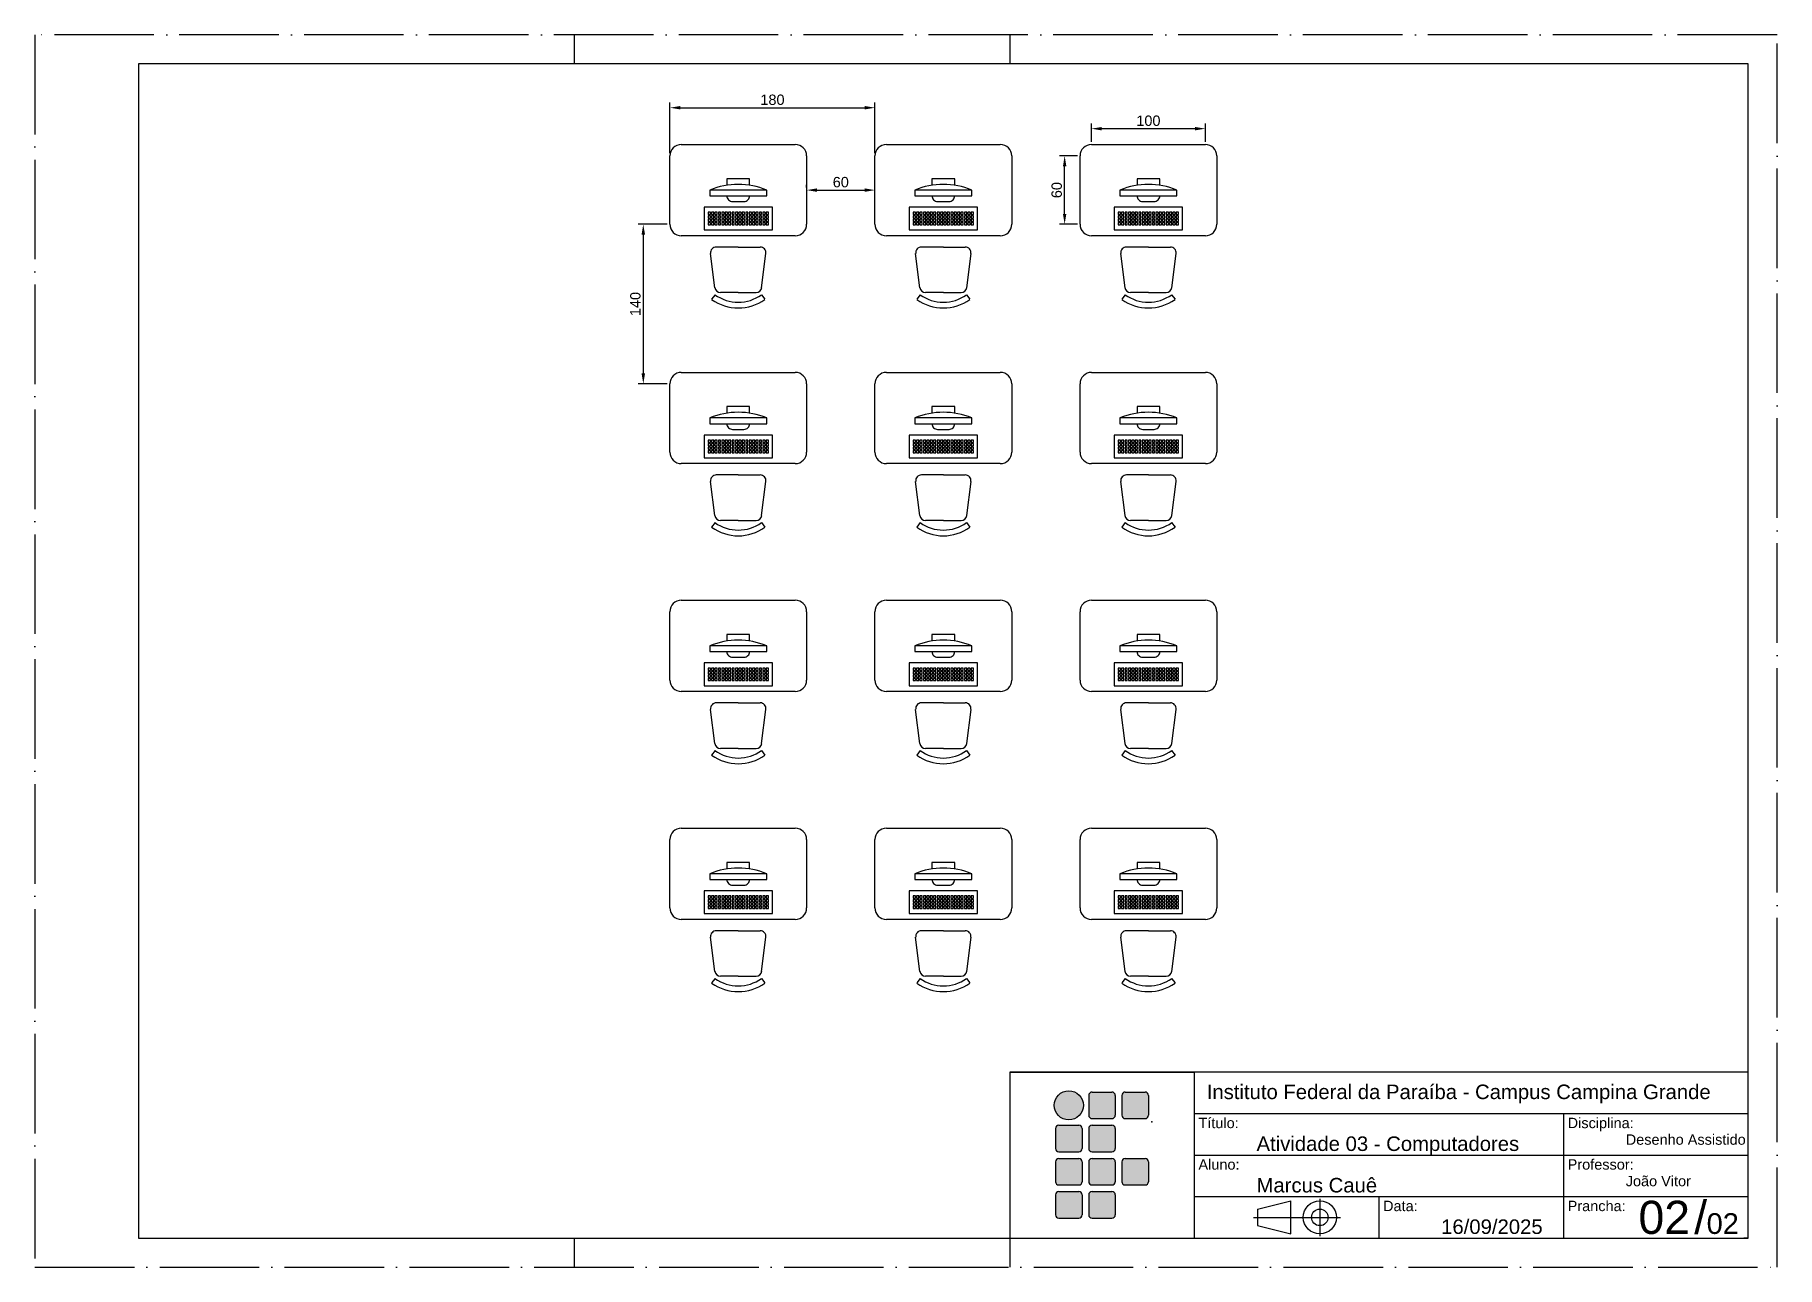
# Paper-space layout 'Layout2' of a CAD drawing. Header units: millimetres. Extents: x 0 to 420, y 0 to 297.
# The model-space entities are those that its viewports show. They can reach past a viewport. Long polylines and large blocks are cut down to what shows.
import ezdxf
from ezdxf.enums import TextEntityAlignment as Align

# ---------------------------------------------------------------- set-up
doc = ezdxf.new("R2010")
doc.units = ezdxf.units.MM
doc.linetypes.add('ACAD_ISO04W100', pattern=[30, 24, -3, 0, -3])
for name, color, linetype in [('01_Bordas', 10, 'Continuous'), ('02_Legenda', 7, 'Continuous'), ('Cotas', 5, 'Continuous'), ('Vports', 84, 'Continuous')]:
    doc.layers.add(name, color=color, linetype=linetype)
doc.layers.add('01_Limite_Folha', color=1, linetype='ACAD_ISO04W100', plot=False)
doc.layers.get('Vports').off()
doc.styles.get("Standard").update_dxf_attribs({"font": 'arial.ttf'})
doc.dimstyles.new('ISO-25', dxfattribs={"dimtxt": 2.5, "dimasz": 2.5, "dimexe": 1.25, "dimexo": 0.625, "dimtad": 1, "dimtxsty": 'Standard', "dimcen": 2.5, "dimadec": 0, "dimazin": 0, "dimtfac": 1, "dimtmove": 0, "dimatfit": 3, "dimfxl": 1, "dimarcsym": 0})

# ---------------------------------------------------------------- blocks, each defined once
blk = doc.blocks.new('Formato_A3')
at = {"layer": '01_Bordas'}
for p, q in [((130, 297), (130, 290)), ((235, 297), (235, 290)), ((130, 7), (130, 0)), ((235, 7), (235, 0))]:
    blk.add_line(p, q, dxfattribs=at)
blk.add_lwpolyline([(25, 7), (413, 7), (413, 290), (25, 290)], close=True, dxfattribs=at)
at = {"layer": '01_Limite_Folha'}
blk.add_lwpolyline([(0, 0), (420, 0), (420, 297), (0, 297)], close=True, dxfattribs=at)
blk = doc.blocks.new('legenda_ifpb (1)')
at = {"layer": '02_Legenda', "true_color": 0x991b1e}
h = blk.add_hatch(color=244, dxfattribs=at)
h.dxf.hatch_style = 1
h.paths.add_polyline_path([(-167.27, 32, 1), (-160.23, 32, 1)])
at = {"layer": '02_Legenda', "true_color": 0x136734}
h = blk.add_hatch(color=116, dxfattribs=at)
h.dxf.hatch_style = 1
h.paths.add_polyline_path([(-152.55, 34.4, 0.414214), (-153.35, 35.2), (-158.15, 35.2, 0.414214), (-158.95, 34.4), (-158.95, 29.6, 0.414214), (-158.15, 28.8), (-153.35, 28.8, 0.414214), (-152.55, 29.6)])
h.paths.add_polyline_path([(-144.55, 34.4, 0.414214), (-145.35, 35.2), (-150.15, 35.2, 0.414214), (-150.95, 34.4), (-150.95, 29.6, 0.414214), (-150.15, 28.8), (-145.35, 28.8, 0.414214), (-144.55, 29.6)])
h.paths.add_polyline_path([(-152.55, 26.4, 0.414214), (-153.35, 27.2), (-158.15, 27.2, 0.414214), (-158.95, 26.4), (-158.95, 21.6, 0.414214), (-158.15, 20.8), (-153.35, 20.8, 0.414214), (-152.55, 21.6)])
h.paths.add_polyline_path([(-160.55, 26.4, 0.414214), (-161.35, 27.2), (-166.15, 27.2, 0.414214), (-166.95, 26.4), (-166.95, 21.6, 0.414214), (-166.15, 20.8), (-161.35, 20.8, 0.414214), (-160.55, 21.6)])
h.paths.add_polyline_path([(-160.55, 18.4, 0.414214), (-161.35, 19.2), (-166.15, 19.2, 0.414214), (-166.95, 18.4), (-166.95, 13.6, 0.414214), (-166.15, 12.8), (-161.35, 12.8, 0.414214), (-160.55, 13.6)])
h.paths.add_polyline_path([(-152.55, 18.4, 0.414214), (-153.35, 19.2), (-158.15, 19.2, 0.414214), (-158.95, 18.4), (-158.95, 13.6, 0.414214), (-158.15, 12.8), (-153.35, 12.8, 0.414214), (-152.55, 13.6)])
h.paths.add_polyline_path([(-144.55, 18.4, 0.414214), (-145.35, 19.2), (-150.15, 19.2, 0.414214), (-150.95, 18.4), (-150.95, 13.6, 0.414214), (-150.15, 12.8), (-145.35, 12.8, 0.414214), (-144.55, 13.6)])
h.paths.add_polyline_path([(-152.55, 10.4, 0.414214), (-153.35, 11.2), (-158.15, 11.2, 0.414214), (-158.95, 10.4), (-158.95, 5.6, 0.414214), (-158.15, 4.8), (-153.35, 4.8, 0.414214), (-152.55, 5.6)])
h.paths.add_polyline_path([(-160.55, 10.4, 0.414214), (-161.35, 11.2), (-166.15, 11.2, 0.414214), (-166.95, 10.4), (-166.95, 5.6, 0.414214), (-166.15, 4.8), (-161.35, 4.8, 0.414214), (-160.55, 5.6)])
at = {"layer": '02_Legenda'}
for p, q in [((0, 40), (-178, 40)), ((-178, 40), (-178, 0)), ((-178, 40), (-133.5, 40)), ((-133.5, 40), (-133.5, 0)), ((0, 0), (0, 40)), ((-158.95, 34.4), (-158.95, 29.6)), ((-158.15, 35.2), (-153.35, 35.2)), ((-152.55, 34.4), (-152.55, 29.6)), ((-150.95, 34.4), (-150.95, 29.6)), ((-150.15, 35.2), (-145.35, 35.2)), ((-144.55, 34.4), (-144.55, 29.6)), ((-133.5, 30), (0, 30)), ((-44.5, 30), (-44.5, 0)), ((-166.95, 26.4), (-166.95, 21.6)), ((-166.15, 27.2), (-161.35, 27.2)), ((-160.55, 26.4), (-160.55, 21.6)), ((-158.95, 26.4), (-158.95, 21.6)), ((-158.15, 28.8), (-153.35, 28.8)), ((-158.15, 27.2), (-153.35, 27.2)), ((-152.55, 26.4), (-152.55, 21.6)), ((-150.15, 28.8), (-145.35, 28.8)), ((-166.95, 18.4), (-166.95, 13.6)), ((-166.15, 20.8), (-161.35, 20.8)), ((-166.15, 19.2), (-161.35, 19.2)), ((-160.55, 18.4), (-160.55, 13.6)), ((-158.95, 18.4), (-158.95, 13.6)), ((-158.15, 20.8), (-153.35, 20.8)), ((-158.15, 19.2), (-153.35, 19.2)), ((-152.55, 18.4), (-152.55, 13.6)), ((-150.95, 18.4), (-150.95, 13.6)), ((-150.15, 19.2), (-145.35, 19.2)), ((-144.55, 18.4), (-144.55, 13.6)), ((-133.5, 20), (0, 20)), ((-166.15, 12.8), (-161.35, 12.8)), ((-158.15, 12.8), (-153.35, 12.8)), ((-150.15, 12.8), (-145.35, 12.8)), ((-166.95, 10.4), (-166.95, 5.6)), ((-166.15, 11.2), (-161.35, 11.2)), ((-160.55, 10.4), (-160.55, 5.6)), ((-158.95, 10.4), (-158.95, 5.6)), ((-158.15, 11.2), (-153.35, 11.2)), ((-152.55, 10.4), (-152.55, 5.6)), ((-133.5, 10), (0, 10)), ((-118.25, 7), (-110.25, 9)), ((-110.25, 1), (-110.25, 9)), ((-103.25, 9.5), (-103.25, 0.5)), ((-89, 10), (-89, 0)), ((-166.15, 4.8), (-161.35, 4.8)), ((-158.15, 4.8), (-153.35, 4.8)), ((-118.25, 7), (-118.25, 3)), ((-178, 0), (0, 0)), ((-118.25, 3), (-110.25, 1)), ((0, 0), (-1, 0))]:
    blk.add_line(p, q, dxfattribs=at)
at = {"layer": '02_Legenda', "linetype": 'ACAD_ISO04W100'}
blk.add_line((-119.25, 5), (-98.25, 5), dxfattribs=at)
at = {"layer": '02_Legenda'}
for centre, radius in [((-163.75, 32), 3.52), ((-103.25, 5), 4), ((-103.25, 5), 2)]:
    blk.add_circle(centre, radius, dxfattribs=at)
for centre, start, end in [((-158.15, 34.4), 90, 180), ((-153.35, 34.4), 0, 90), ((-150.15, 34.4), 90, 180), ((-145.35, 34.4), 0, 90), ((-158.15, 29.6), 180, 270), ((-153.35, 29.6), 270, 0), ((-150.15, 29.6), 180, 270), ((-145.35, 29.6), 270, 0), ((-166.15, 26.4), 90, 180), ((-161.35, 26.4), 0, 90), ((-158.15, 26.4), 90, 180), ((-153.35, 26.4), 0, 90), ((-166.15, 21.6), 180, 270), ((-161.35, 21.6), 270, 0), ((-158.15, 21.6), 180, 270), ((-153.35, 21.6), 270, 0), ((-166.15, 18.4), 90, 180), ((-161.35, 18.4), 0, 90), ((-158.15, 18.4), 90, 180), ((-153.35, 18.4), 0, 90), ((-150.15, 18.4), 90, 180), ((-145.35, 18.4), 0, 90), ((-166.15, 13.6), 180, 270), ((-161.35, 13.6), 270, 0), ((-158.15, 13.6), 180, 270), ((-153.35, 13.6), 270, 0), ((-150.15, 13.6), 180, 270), ((-145.35, 13.6), 270, 0), ((-166.15, 10.4), 90, 180), ((-161.35, 10.4), 0, 90), ((-158.15, 10.4), 90, 180), ((-153.35, 10.4), 0, 90), ((-166.15, 5.6), 180, 270), ((-161.35, 5.6), 270, 0), ((-158.15, 5.6), 180, 270), ((-153.35, 5.6), 270, 0)]:
    blk.add_arc(centre, 0.8, start, end, dxfattribs=at)
blk.add_point((-143.75, 28), dxfattribs=at)
blk.add_text('/', height=8, dxfattribs=at).set_placement((-13, 1))
at = {"layer": '02_Legenda', "attachment_point": 1}
for s, width, insert, char_height in [('Instituto Federal da Paraíba - Campus Campina Grande', 142.7313, (-130.5, 37), 3.5), ('Título:', 42.3317, (-132.5, 29), 2.5), ('Disciplina:', 42.3317, (-43.5, 29), 2.5), ('Desenho Assistido', 36.4824, (-29.5, 25), 2.5), ('Aluno:', 42.3317, (-132.5, 19), 2.5), ('Professor:', 42.3317, (-43.5, 19), 2.5), ('João Vitor', 36.4824, (-29.5, 15), 2.5), ('Data:', 42.3317, (-88, 9), 2.5), ('Prancha:', 42.3317, (-43.5, 9), 2.5)]:
    blk.add_mtext_dynamic_manual_height_columns(s, width=width, gutter_width=12.5, heights=[0], dxfattribs=dict(at, insert=insert, char_height=char_height))
at = {"layer": '02_Legenda'}
for tag, p, height in [('TITULO', (-118.5, 21), 3.5), ('NOME', (-118.5, 11), 3.5), ('DATA', (-74, 1), 3.5), ('TFOLHAS', (-10, 1), 5)]:
    blk.add_attdef(tag, p, '', height=height, dxfattribs=at)
blk.add_attdef('FOLHA', text='', height=8, dxfattribs=at).set_placement((-14, 1), align=Align.RIGHT)
blk = doc.blocks.new('*D17')
at = {"layer": 'Cotas', "color": 0, "lineweight": -2, "transparency": 16777216}
for p, q in [((153.09, 268.45), (153.09, 280.69)), ((155.59, 279.44), (200.02, 279.44)), ((202.52, 268.45), (202.52, 280.69))]:
    blk.add_line(p, q, dxfattribs=at)
at = {"layer": 'Cotas', "color": 0, "transparency": 16777216}
for points in [[(155.59, 279.85), (155.59, 279.02), (153.09, 279.44)], [(200.02, 279.85), (200.02, 279.02), (202.52, 279.44)]]:
    blk.add_solid(points, dxfattribs=at)
at = {"layer": 'Defpoints', "color": 0, "transparency": 16777216}
for p in [(202.52, 279.44), (153.09, 267.82), (202.52, 267.82)]:
    blk.add_point(p, dxfattribs=at)
at = {"layer": 'Cotas', "color": 0, "transparency": 16777216, "insert": (177.81, 281.34), "char_height": 2.5, "attachment_point": 5}
blk.add_mtext('180', dxfattribs=at)
blk = doc.blocks.new('*D18')
at = {"layer": 'Cotas', "color": 0, "lineweight": -2, "transparency": 16777216}
for p, q in [((152.46, 251.35), (145.42, 251.35)), ((146.67, 248.85), (146.67, 215.4)), ((152.46, 212.9), (145.42, 212.9))]:
    blk.add_line(p, q, dxfattribs=at)
at = {"layer": 'Cotas', "color": 0, "transparency": 16777216}
for points in [[(146.25, 248.85), (147.09, 248.85), (146.67, 251.35)], [(146.25, 215.4), (147.09, 215.4), (146.67, 212.9)]]:
    blk.add_solid(points, dxfattribs=at)
at = {"layer": 'Defpoints', "color": 0, "transparency": 16777216}
for p in [(153.09, 251.35), (146.67, 212.9), (153.09, 212.9)]:
    blk.add_point(p, dxfattribs=at)
at = {"layer": 'Cotas', "color": 0, "transparency": 16777216, "insert": (144.77, 232.12), "char_height": 2.5, "attachment_point": 5, "rotation": 90}
blk.add_mtext('140', dxfattribs=at)
blk = doc.blocks.new('*D19')
at = {"layer": 'Cotas', "color": 0, "lineweight": -2, "transparency": 16777216}
for p, q in [((186.04, 260.21), (186.04, 260.83)), ((202.52, 260.21), (202.52, 260.83)), ((188.54, 259.58), (200.02, 259.58))]:
    blk.add_line(p, q, dxfattribs=at)
at = {"layer": 'Cotas', "color": 0, "transparency": 16777216}
for points in [[(188.54, 260), (188.54, 259.17), (186.04, 259.58)], [(200.02, 260), (200.02, 259.17), (202.52, 259.58)]]:
    blk.add_solid(points, dxfattribs=at)
at = {"layer": 'Defpoints', "color": 0, "transparency": 16777216}
for p in [(186.04, 259.58), (202.52, 259.58), (202.52, 259.58)]:
    blk.add_point(p, dxfattribs=at)
at = {"layer": 'Cotas', "color": 0, "transparency": 16777216, "insert": (194.28, 261.49), "char_height": 2.5, "attachment_point": 5}
blk.add_mtext('60', dxfattribs=at)
blk = doc.blocks.new('*D20')
at = {"layer": 'Cotas', "color": 0, "lineweight": -2, "transparency": 16777216}
for p, q in [((251.33, 267.82), (246.99, 267.82)), ((248.24, 253.85), (248.24, 265.32)), ((251.33, 251.35), (246.99, 251.35))]:
    blk.add_line(p, q, dxfattribs=at)
at = {"layer": 'Cotas', "color": 0, "transparency": 16777216}
for points in [[(247.83, 265.32), (248.66, 265.32), (248.24, 267.82)], [(247.83, 253.85), (248.66, 253.85), (248.24, 251.35)]]:
    blk.add_solid(points, dxfattribs=at)
at = {"layer": 'Defpoints', "color": 0, "transparency": 16777216}
for p in [(248.24, 267.82), (251.96, 267.82), (251.96, 251.35)]:
    blk.add_point(p, dxfattribs=at)
at = {"layer": 'Cotas', "color": 0, "transparency": 16777216, "insert": (246.34, 259.58), "char_height": 2.5, "attachment_point": 5, "rotation": 90}
blk.add_mtext('60', dxfattribs=at)
blk = doc.blocks.new('*D21')
at = {"layer": 'Cotas', "color": 0, "lineweight": -2, "transparency": 16777216}
for p, q in [((254.7, 271.19), (254.7, 275.64)), ((257.2, 274.39), (279.66, 274.39)), ((282.16, 271.19), (282.16, 275.64))]:
    blk.add_line(p, q, dxfattribs=at)
at = {"layer": 'Cotas', "color": 0, "transparency": 16777216}
for points in [[(257.2, 274.8), (257.2, 273.97), (254.7, 274.39)], [(279.66, 274.8), (279.66, 273.97), (282.16, 274.39)]]:
    blk.add_solid(points, dxfattribs=at)
at = {"layer": 'Defpoints', "color": 0, "transparency": 16777216}
for p in [(282.16, 274.39), (254.7, 270.57), (282.16, 270.57)]:
    blk.add_point(p, dxfattribs=at)
at = {"layer": 'Cotas', "color": 0, "transparency": 16777216, "insert": (268.43, 276.29), "char_height": 2.5, "attachment_point": 5}
blk.add_mtext('100', dxfattribs=at)
blk = doc.blocks.new('*U10')
blk.add_lwpolyline([(-1, -1), (1, -1), (1, 1), (-1, 1)], close=True)
blk = doc.blocks.new('*U12')
at = {"color": 0, "linetype": 'ByBlock', "lineweight": -2, "transparency": 16777216}
for p in [(0, 51), (0, 48), (0, 45), (3, 51), (3, 48), (3, 45), (6, 51), (6, 48), (6, 45), (9, 51), (9, 48), (9, 45), (0, 42), (0, 39), (0, 36), (0, 33), (0, 30), (3, 42), (3, 39), (3, 36), (3, 33), (3, 30), (6, 42), (6, 39), (6, 36), (6, 33), (6, 30), (9, 42), (9, 39), (9, 36), (9, 33), (9, 30), (0, 27), (0, 24), (0, 21), (0, 18), (0, 15), (3, 27), (3, 24), (3, 21), (3, 18), (3, 15), (6, 27), (6, 24), (6, 21), (6, 18), (6, 15), (9, 27), (9, 24), (9, 21), (9, 18), (9, 15), (0, 12), (0, 9), (0, 6), (0, 3), (0, 0), (3, 12), (3, 9), (3, 6), (3, 3), (3, 0), (6, 12), (6, 9), (6, 6), (6, 3), (6, 0), (9, 12), (9, 9), (9, 6), (9, 3), (9, 0)]:
    blk.add_blockref('*U10', p, dxfattribs=at)
blk = doc.blocks.new('*U8')
for p, q in [((-71.7, -50), (-71.7, 50)), ((-61.7, 60), (-1.7, 60)), ((8.3, 50), (8.3, -50)), ((-26.7, 25), (-31.7, 25)), ((-31.7, 25), (-31.7, -25)), ((-26.7, 0), (-26.7, 25)), ((18.3, 0), (18.3, 19.3)), ((54, 20.5), (24, 24.3)), ((58.3, 0), (58.3, 15.6)), ((60.1, 20.4), (64.1, 23.4)), ((-26.7, -25), (-26.7, 0)), ((18.3, 0), (18.3, -19.3)), ((58.3, 0), (58.3, -15.6)), ((-31.7, -25), (-26.7, -25)), ((54, -20.5), (24, -24.3)), ((60.1, -20.4), (64.1, -23.4)), ((-1.7, -60), (-61.7, -60))]:
    blk.add_line(p, q)
blk.add_lwpolyline([(-16.7, -30), (3.3, -30), (3.3, 30), (-16.7, 30)], close=True)
blk.add_lwpolyline([(-35.9, 10), (-41.7, 10), (-41.7, -10), (-35.9, -10)])
blk.add_lwpolyline([(-26.7, -10, 0.414214), (-21.7, -5), (-21.7, 5, 0.414214), (-26.7, 10)], format="xyb")
for centre, radius, start, end in [((-61.7, 50), 10, 90, 180), ((-1.7, 50), 10, 0, 90), ((28.3, 0), 65, 157.3801, 202.6199), ((23.3, 19.3), 5, 82.875, 180), ((53.3, 15.6), 5, 0, 82.875), ((31.7, 0), 35, 324.2703, 35.7297), ((31.7, 0), 40, 324.2703, 35.7297), ((23.3, -19.3), 5, 180, 277.125), ((53.3, -15.6), 5, 277.125, 0), ((-61.7, -50), 10, 180, 270), ((-1.7, -50), 10, 270, 0)]:
    blk.add_arc(centre, radius, start, end)
blk.add_blockref('*U12', (-11.2, -25.5))
blk = doc.blocks.new('*U9')
at = {"color": 0, "linetype": 'ByBlock', "lineweight": -2, "transparency": 16777216}
for p in [(0, 360), (200, 360), (400, 360), (600, 360), (0, 180), (200, 180), (400, 180), (600, 180), (0, 0), (200, 0), (400, 0), (600, 0)]:
    blk.add_blockref('*U8', p, dxfattribs=at)

msp = doc.modelspace()

# ---------------------------------------------------------------- block references
msp.add_blockref('*U9', (71.7, 60))

psp = doc.layouts.new('Layout2')

# ---------------------------------------------------------------- block references
psp.add_blockref('Formato_A3', (0, 0))
psp.add_blockref('legenda_ifpb (1)', (413, 7)).add_auto_attribs({'NOME': 'Marcus Cauê', 'TITULO': 'Atividade 03 - Computadores', 'DATA': '16/09/2025', 'FOLHA': '02', 'TFOLHAS': '02'})

# ---------------------------------------------------------------- dimensions: what is measured, and where the dimension line sits
at = {"layer": 'Cotas'}
for base, p1, p2, picture, middle in [((202.5225, 279.4374), (153.0899, 267.8229), (202.5225, 267.8229), '*D17', (177.8062, 281.3388)), ((282.1639, 274.3874), (254.7013, 270.5691), (282.1639, 270.5691), '*D21', (268.4326, 276.2888)), ((202.5225, 259.5841), (186.0449, 259.5841), (202.5225, 259.5841), '*D19', (194.2837, 261.4855))]:
    dim = psp.add_linear_dim(base=base, p1=p1, p2=p2, dimstyle='ISO-25', override={"dimlfac": -3.641323}, dxfattribs=at)
    dim.commit()
    dim.dimension.update_dxf_attribs({"geometry": picture, "text_midpoint": middle})
for base, p1, p2, picture, middle in [((248.2444, 267.8229), (251.9551, 251.3453), (251.9551, 267.8229), '*D20', (246.343, 259.5841)), ((146.6704, 212.8978), (153.0899, 251.3453), (153.0899, 212.8978), '*D18', (144.7689, 232.1216))]:
    dim = psp.add_linear_dim(base=base, p1=p1, p2=p2, angle=90, dimstyle='ISO-25', override={"dimlfac": -3.641323}, dxfattribs=at)
    dim.commit()
    dim.dimension.update_dxf_attribs({"geometry": picture, "text_midpoint": middle})

# ---------------------------------------------------------------- viewports
at = {"layer": 'Vports', "view_target_point": (371.6667, 240), "view_twist_angle": 270}
psp.add_viewport(center=(219, 168.5), size=(388, 243), view_center_point=(0, 0), view_height=884.841476, dxfattribs=at)

doc.saveas('drawing.dxf')
